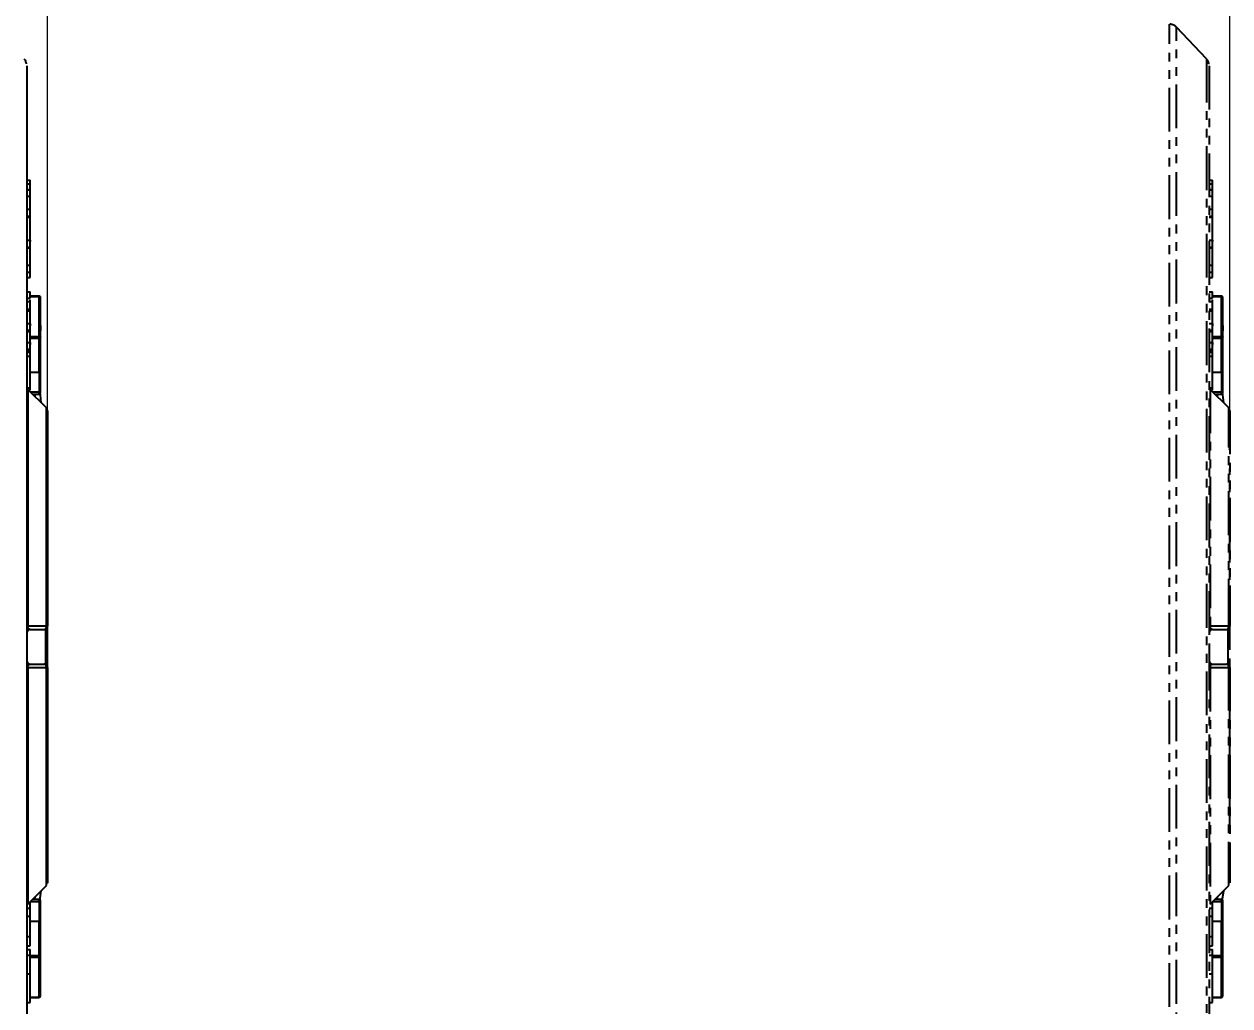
# Model space of a CAD drawing. Header units: millimetres. Extents: x 5659 to 7608, y 3628 to 5007.
# Drawn here: x 6825.5 to 7000.4, y 3916.9 to 4059.3 of the extents above; entities that cross this region are included whole.
import ezdxf

# ---------------------------------------------------------------- set-up
doc = ezdxf.new("R2010")
doc.units = ezdxf.units.MM
doc.linetypes.add('PHANTOM', pattern=[12.7, 6.35, -1.27, 1.27, -1.27, 1.27, -1.27])
doc.layers.add('AM_5', color=3, linetype='Continuous', lineweight=25)
doc.styles.add('SLDTEXTSTYLE1', font='txt.shx', dxfattribs={"width": 0.7, "bigfont": 'gbcbig.shx'})
doc.dimstyles.new('SLDDIMSTYLE12$0', dxfattribs={"dimtxt": 12, "dimasz": 10, "dimexe": 0, "dimexo": 0.0625, "dimgap": 0.875, "dimtad": 1, "dimdec": 1, "dimlfac": 1.8, "dimrnd": 1e-09, "dimzin": 12, "dimdsep": 46, "dimtxsty": 'SLDTEXTSTYLE1', "dimcen": 0.09, "dimdle": 8.16, "dimclrd": 3, "dimclre": 3, "dimadec": 0, "dimazin": 3, "dimtfac": 1, "dimtdec": 1, "dimtofl": 0, "dimtmove": 0, "dimatfit": 3, "dimfxl": 0, "dimfrac": 2, "dimtolj": 1, "dimlwd": 5, "dimlwe": 5, "dimarcsym": 0})

# ---------------------------------------------------------------- blocks, each defined once
blk = doc.blocks.new('*D60')
at = {"layer": 'AM_5', "color": 3, "lineweight": 5, "transparency": 16777216}
blk.add_line((6656.85, 4080.46), (6656.85, 4154.72), dxfattribs=at)
at = {"layer": 'AM_5', "color": 3, "linetype": 'Continuous', "lineweight": 5, "transparency": 16777216}
for p, q in [((6666.85, 4154.72), (6818.85, 4154.72)), ((6828.85, 4003.3), (6828.85, 4154.72))]:
    blk.add_line(p, q, dxfattribs=at)
at = {"layer": 'AM_5', "color": 3, "transparency": 16777216}
for points in [[(6666.85, 4156.39), (6666.85, 4153.06), (6656.85, 4154.72)], [(6818.85, 4156.39), (6818.85, 4153.06), (6828.85, 4154.72)]]:
    blk.add_solid(points, dxfattribs=at)
at = {"layer": 'Defpoints', "color": 0, "transparency": 16777216}
for p in [(6828.85, 4154.72), (6656.85, 4080.39), (6828.85, 4003.24)]:
    blk.add_point(p, dxfattribs=at)
at = {"layer": 'AM_5', "color": 0, "transparency": 16777216, "insert": (6742.85, 4161.6), "char_height": 12, "attachment_point": 5, "style": 'SLDTEXTSTYLE1'}
blk.add_mtext('\\A1;175', dxfattribs=at)
blk = doc.blocks.new('*D61')
at = {"layer": 'AM_5', "color": 3, "lineweight": 5, "transparency": 16777216}
blk.add_line((6828.4, 4080.46), (6828.4, 4155.38), dxfattribs=at)
at = {"layer": 'AM_5', "color": 3, "linetype": 'Continuous', "lineweight": 5, "transparency": 16777216}
for p, q in [((6838.4, 4155.38), (6990.4, 4155.38)), ((7000.4, 4003.3), (7000.4, 4155.38))]:
    blk.add_line(p, q, dxfattribs=at)
at = {"layer": 'AM_5', "color": 3, "transparency": 16777216}
for points in [[(6838.4, 4157.05), (6838.4, 4153.72), (6828.4, 4155.38)], [(6990.4, 4157.05), (6990.4, 4153.72), (7000.4, 4155.38)]]:
    blk.add_solid(points, dxfattribs=at)
at = {"layer": 'Defpoints', "color": 0, "transparency": 16777216}
for p in [(7000.4, 4155.38), (6828.4, 4080.39), (7000.4, 4003.24)]:
    blk.add_point(p, dxfattribs=at)
at = {"layer": 'AM_5', "color": 0, "transparency": 16777216, "insert": (6914.4, 4162.26), "char_height": 12, "attachment_point": 5, "style": 'SLDTEXTSTYLE1'}
blk.add_mtext('\\A1;195', dxfattribs=at)

msp = doc.modelspace()

# ---------------------------------------------------------------- linework, layer by layer
at = {"color": 7, "linetype": 'PHANTOM', "lineweight": 25}
for p, q in [((6996.988, 4054.268), (6992.664, 4058.824)), ((6997.4, 4036.639), (6997.9, 4036.639)), ((6997.4, 4036.129), (6997.9, 4036.129)), ((6997.9, 4036.129), (6997.9, 4036.639)), ((6997.9, 4035.299), (6997.9, 4036.129)), ((6997.4, 4035.299), (6997.9, 4035.299)), ((6997.4, 4035.235), (6997.9, 4035.235)), ((6997.4, 4034.341), (6997.9, 4034.341)), ((6997.9, 4034.341), (6997.9, 4035.235)), ((6997.4, 4032.427), (6997.9, 4032.427)), ((6997.9, 4031.406), (6997.9, 4032.427)), ((6997.4, 4031.406), (6997.9, 4031.406)), ((6997.4, 4031.278), (6997.9, 4031.278)), ((6997.9, 4031.533), (6997.9, 4031.529)), ((6997.9, 4031.278), (6997.9, 4031.406)), ((6997.9, 4027.959), (6997.9, 4031.278)), ((6997.4, 4027.959), (6997.9, 4027.959)), ((6997.9, 4026.938), (6997.9, 4027.959)), ((6997.4, 4026.938), (6997.9, 4026.938)), ((6997.4, 4026.81), (6997.9, 4026.81)), ((6997.9, 4026.81), (6997.9, 4026.938)), ((6997.9, 4024.321), (6997.9, 4026.81)), ((6997.4, 4024.321), (6997.9, 4024.321)), ((6997.9, 4023.3), (6997.9, 4024.321)), ((6997.4, 4023.3), (6997.9, 4023.3)), ((6997.4, 4022.534), (6997.9, 4022.534)), ((6997.9, 4022.534), (6997.9, 4023.3)), ((6997.4, 4020.428), (6997.9, 4020.428)), ((6997.9, 4019.534), (6997.9, 4020.428)), ((6997.4, 4019.534), (6997.9, 4019.534)), ((6997.4, 4019.023), (6997.9, 4019.023)), ((6999.2, 4019.799), (6997.9, 4019.799)), ((6997.9, 4019.764), (6999.2, 4019.764)), ((6997.9, 4017.938), (6997.9, 4019.023)), ((6997.4, 4017.938), (6997.9, 4017.938)), ((6997.4, 4017.747), (6997.9, 4017.747)), ((6997.4, 4017.683), (6997.9, 4017.683)), ((6997.9, 4017.747), (6997.9, 4017.938)), ((6997.9, 4015.832), (6997.9, 4017.683)), ((6997.4, 4015.832), (6997.9, 4015.832)), ((6997.4, 4014.875), (6997.9, 4014.875)), ((6997.9, 4014.875), (6997.9, 4015.832)), ((6997.9, 4014.683), (6997.9, 4014.875)), ((6999.4, 4015.574), (6999.4, 4014.809)), ((6997.4, 4014.683), (6997.9, 4014.683)), ((6997.4, 4013.088), (6997.9, 4013.088)), ((6997.9, 4013.088), (6997.9, 4014.683)), ((6997.9, 4013.983), (6999.2, 4013.983)), ((6997.9, 4013.73), (6999.2, 4013.73)), ((6997.9, 4012.13), (6997.9, 4013.088)), ((6999.2, 4008.797), (6999.2, 4013.73)), ((6999.4, 4008.939), (6999.4, 4013.871)), ((6997.4, 4012.13), (6997.9, 4012.13)), ((6997.9, 4011.939), (6997.4, 4011.939)), ((6997.4, 4011.811), (6997.9, 4011.811)), ((6997.4, 4011.684), (6997.9, 4011.684)), ((6997.9, 4011.939), (6997.9, 4012.13)), ((6997.9, 4011.811), (6997.9, 4011.939)), ((6997.9, 4011.747), (6997.9, 4011.811)), ((6997.9, 4011.684), (6997.9, 4011.747)), ((6997.9, 4011.109), (6997.9, 4011.684)), ((6997.4, 4011.109), (6997.9, 4011.109)), ((6997.9, 4008.797), (6999.2, 4008.797)), ((6997.4, 4006.514), (6997.9, 4006.514)), ((7000.254, 4003.595), (6997.546, 4006.302)), ((6997.654, 4006.195), (6997.9, 4006.195)), ((6997.9, 4006.195), (6997.9, 4006.514)), ((6999.2, 4005.873), (6997.976, 4005.873)), ((6998.23, 4005.619), (6999.2, 4005.619)), ((6998.233, 4005.616), (6999.2, 4005.616)), ((6998.596, 4005.252), (6998.596, 4005.616)), ((6998.6, 4005.249), (6998.6, 4005.616)), ((6999.2, 4005.616), (6999.2, 4005.619)), ((7000.361, 3997.581), (7000.336, 3997.508)), ((7000.355, 3997.549), (7000.373, 3997.612)), ((7000.376, 3997.624), (7000.383, 3997.648)), ((6997.547, 3971.977), (7000.254, 3971.98)), ((6997.9, 3971.449), (6999.9, 3971.449)), ((7000.254, 3971.98), (7000.254, 3972.463)), ((7000.254, 3965.918), (6997.547, 3965.92)), ((6997.779, 3966.419), (6997.9, 3966.449)), ((6997.9, 3966.449), (6999.9, 3966.449)), ((7000.254, 3964.987), (7000.254, 3965.918)), ((7000.383, 3943.1), (7000.393, 3943.103)), ((7000.336, 3940.389), (7000.361, 3940.317)), ((7000.373, 3940.286), (7000.355, 3940.349)), ((7000.4, 3940.104), (7000.376, 3940.279)), ((7000.383, 3940.25), (7000.376, 3940.274)), ((6997.546, 3931.595), (7000.254, 3934.302)), ((6998.596, 3932.281), (6998.596, 3932.645)), ((6998.6, 3932.281), (6998.6, 3932.648)), ((6999.284, 3932.141), (6999.503, 3933.551)), ((6997.4, 3931.024), (6997.9, 3931.024)), ((6997.9, 3931.024), (6997.9, 3931.949)), ((6997.9, 3929.879), (6997.9, 3931.024)), ((6997.975, 3932.024), (6999.2, 3932.024)), ((6999.2, 3932.278), (6998.229, 3932.278)), ((6999.2, 3932.281), (6998.232, 3932.281)), ((6999.2, 3932.278), (6999.2, 3932.281)), ((6997.4, 3929.879), (6997.9, 3929.879)), ((6997.9, 3926.861), (6997.9, 3929.879)), ((6999.2, 3929.1), (6997.9, 3929.1)), ((6999.2, 3924.167), (6999.2, 3929.1)), ((6999.4, 3924.026), (6999.4, 3928.958)), ((6997.9, 3926.861), (6997.4, 3926.861)), ((6997.4, 3925.573), (6997.9, 3925.573)), ((6997.4, 3925.047), (6997.9, 3925.047)), ((6997.4, 3924.201), (6997.9, 3924.201)), ((6997.9, 3924.201), (6997.9, 3925.047)), ((6997.9, 3921.525), (6997.9, 3924.201)), ((6997.9, 3924.167), (6999.2, 3924.167)), ((6997.9, 3923.914), (6999.2, 3923.914)), ((6999.4, 3920.887), (6999.4, 3924.026)), ((6997.4, 3921.525), (6997.9, 3921.525)), ((6999.4, 3918.298), (6999.4, 3920.887)), ((6997.4, 3917.341), (6997.9, 3917.341)), ((6997.9, 3918.132), (6999.2, 3918.132)), ((6997.9, 3918.098), (6999.2, 3918.098))]:
    msp.add_line(p, q, dxfattribs=at)
at = {"color": 7, "linetype": 'Continuous', "lineweight": 25}
for p, q in [((6825.851, 4036.639), (6826.351, 4036.639)), ((6825.851, 4036.129), (6826.351, 4036.129)), ((6826.351, 4036.129), (6826.351, 4036.639)), ((6826.351, 4035.299), (6826.351, 4036.129)), ((6825.851, 4035.299), (6826.351, 4035.299)), ((6825.852, 4035.235), (6826.351, 4035.235)), ((6825.852, 4034.341), (6826.351, 4034.341)), ((6826.351, 4034.341), (6826.351, 4035.235)), ((6825.852, 4032.427), (6826.351, 4032.427)), ((6826.351, 4031.406), (6826.351, 4032.427)), ((6825.852, 4031.406), (6826.351, 4031.406)), ((6825.852, 4031.278), (6826.351, 4031.278)), ((6826.351, 4031.533), (6826.351, 4031.529)), ((6826.351, 4031.278), (6826.351, 4031.406)), ((6826.351, 4027.959), (6826.351, 4031.278)), ((6825.852, 4027.959), (6826.351, 4027.959)), ((6826.351, 4026.938), (6826.351, 4027.959)), ((6825.852, 4026.938), (6826.351, 4026.938)), ((6825.852, 4026.81), (6826.351, 4026.81)), ((6826.351, 4026.81), (6826.351, 4026.938)), ((6826.351, 4024.321), (6826.351, 4026.81)), ((6825.852, 4024.321), (6826.351, 4024.321)), ((6826.351, 4023.3), (6826.351, 4024.321)), ((6825.851, 4023.3), (6826.351, 4023.3)), ((6825.851, 4022.534), (6826.351, 4022.534)), ((6826.351, 4022.534), (6826.351, 4023.3)), ((6825.851, 4020.428), (6826.351, 4020.428)), ((6826.351, 4019.534), (6826.351, 4020.428)), ((6825.851, 4019.534), (6826.351, 4019.534)), ((6825.852, 4019.023), (6826.351, 4019.023)), ((6827.651, 4019.799), (6826.351, 4019.799)), ((6826.351, 4019.764), (6827.651, 4019.764)), ((6826.351, 4017.938), (6826.351, 4019.023)), ((6825.852, 4017.938), (6826.351, 4017.938)), ((6825.852, 4017.747), (6826.351, 4017.747)), ((6825.851, 4017.683), (6826.351, 4017.683)), ((6826.351, 4017.747), (6826.351, 4017.938)), ((6826.351, 4015.832), (6826.351, 4017.683)), ((6825.852, 4015.832), (6826.351, 4015.832)), ((6825.852, 4014.875), (6826.351, 4014.875)), ((6826.351, 4014.875), (6826.351, 4015.832)), ((6826.351, 4014.683), (6826.351, 4014.875)), ((6827.851, 4015.574), (6827.851, 4014.809)), ((6825.852, 4014.683), (6826.351, 4014.683)), ((6825.852, 4013.088), (6826.351, 4013.088)), ((6826.351, 4013.088), (6826.351, 4014.683)), ((6826.351, 4013.983), (6827.651, 4013.983)), ((6826.351, 4013.73), (6827.651, 4013.73)), ((6826.351, 4012.13), (6826.351, 4013.088)), ((6827.651, 4008.797), (6827.651, 4013.73)), ((6827.851, 4008.939), (6827.851, 4013.871)), ((6825.851, 4011.811), (6826.351, 4011.811)), ((6825.852, 4012.13), (6826.351, 4012.13)), ((6826.351, 4011.939), (6825.852, 4011.939)), ((6825.852, 4011.684), (6826.351, 4011.684)), ((6826.351, 4011.811), (6826.351, 4011.939)), ((6826.351, 4011.747), (6826.351, 4011.811)), ((6826.351, 4011.684), (6826.351, 4011.747)), ((6826.351, 4011.939), (6826.351, 4012.13)), ((6826.351, 4011.109), (6826.351, 4011.684)), ((6825.852, 4011.109), (6826.351, 4011.109)), ((6826.351, 4008.797), (6827.651, 4008.797)), ((6825.852, 4006.514), (6826.351, 4006.514)), ((6828.705, 4003.595), (6825.998, 4006.302)), ((6826.106, 4006.195), (6826.351, 4006.195)), ((6826.351, 4006.195), (6826.351, 4006.514)), ((6827.651, 4005.873), (6826.428, 4005.873)), ((6826.681, 4005.619), (6827.651, 4005.619)), ((6826.685, 4005.616), (6827.651, 4005.616)), ((6827.048, 4005.252), (6827.048, 4005.616)), ((6827.051, 4005.249), (6827.051, 4005.616)), ((6827.651, 4005.616), (6827.651, 4005.619)), ((6828.812, 3997.581), (6828.788, 3997.508)), ((6828.806, 3997.549), (6828.824, 3997.612)), ((6828.828, 3997.624), (6828.835, 3997.648)), ((6825.998, 3971.977), (6828.705, 3971.98)), ((6826.352, 3971.449), (6828.352, 3971.449)), ((6828.705, 3971.98), (6828.705, 3972.463)), ((6828.705, 3965.918), (6825.998, 3965.92)), ((6826.23, 3966.419), (6826.352, 3966.449)), ((6826.352, 3966.449), (6828.352, 3966.449)), ((6828.705, 3964.987), (6828.705, 3965.918)), ((6828.835, 3943.1), (6828.845, 3943.103)), ((6828.788, 3940.389), (6828.812, 3940.317)), ((6828.824, 3940.286), (6828.806, 3940.349)), ((6828.852, 3940.104), (6828.827, 3940.279)), ((6828.835, 3940.25), (6828.828, 3940.274)), ((6825.998, 3931.595), (6828.705, 3934.302)), ((6827.048, 3932.281), (6827.048, 3932.645)), ((6827.051, 3932.281), (6827.051, 3932.648)), ((6827.736, 3932.141), (6827.954, 3933.551)), ((6825.852, 3931.024), (6826.351, 3931.024)), ((6826.351, 3931.024), (6826.351, 3931.949)), ((6826.351, 3929.879), (6826.351, 3931.024)), ((6826.427, 3932.024), (6827.651, 3932.024)), ((6827.651, 3932.278), (6826.68, 3932.278)), ((6827.651, 3932.281), (6826.684, 3932.281)), ((6827.651, 3932.278), (6827.651, 3932.281)), ((6825.852, 3929.879), (6826.351, 3929.879)), ((6826.351, 3926.861), (6826.351, 3929.879)), ((6827.651, 3929.1), (6826.351, 3929.1)), ((6827.651, 3924.167), (6827.651, 3929.1)), ((6827.851, 3924.026), (6827.851, 3928.958)), ((6826.351, 3926.861), (6825.851, 3926.861)), ((6825.851, 3925.573), (6826.351, 3925.573)), ((6825.851, 3925.047), (6826.351, 3925.047)), ((6825.852, 3924.201), (6826.351, 3924.201)), ((6826.351, 3924.201), (6826.351, 3925.047)), ((6826.351, 3924.167), (6827.651, 3924.167)), ((6826.351, 3923.914), (6827.651, 3923.914)), ((6826.351, 3921.525), (6826.351, 3924.201)), ((6827.851, 3920.887), (6827.851, 3924.026)), ((6825.852, 3921.525), (6826.351, 3921.525)), ((6827.851, 3918.298), (6827.851, 3920.887)), ((6825.851, 3917.341), (6826.351, 3917.341)), ((6826.351, 3918.132), (6827.651, 3918.132)), ((6826.351, 3918.098), (6827.651, 3918.098))]:
    msp.add_line(p, q, dxfattribs=at)
at = {"color": 7, "linetype": 'PHANTOM', "lineweight": 25, "flags": 128}
for points in [[(6991.654, 3878.608), (6991.654, 3878.616), (6991.655, 3878.869), (6991.655, 3879.47), (6991.655, 3880.419), (6991.655, 3881.711), (6991.655, 3883.341), (6991.655, 3885.303), (6991.655, 3887.59), (6991.655, 3890.192), (6991.655, 3893.1), (6991.655, 3896.301), (6991.655, 3899.784), (6991.655, 3903.536), (6991.655, 3907.541), (6991.655, 3911.785), (6991.655, 3916.25), (6991.655, 3920.919), (6991.655, 3925.775), (6991.655, 3930.798), (6991.655, 3935.969), (6991.655, 3941.268), (6991.655, 3946.674), (6991.655, 3952.167), (6991.655, 3957.724), (6991.655, 3963.326), (6991.655, 3968.949), (6991.655, 3974.572), (6991.655, 3980.173), (6991.655, 3985.731), (6991.655, 3991.224), (6991.655, 3996.63), (6991.655, 4001.929), (6991.655, 4007.1), (6991.655, 4012.123), (6991.655, 4016.979), (6991.655, 4021.648), (6991.655, 4026.113), (6991.655, 4030.356), (6991.655, 4034.362), (6991.655, 4038.113), (6991.655, 4041.596), (6991.655, 4044.798), (6991.655, 4047.706), (6991.655, 4050.308), (6991.655, 4052.594), (6991.655, 4054.556), (6991.655, 4056.187), (6991.655, 4057.479), (6991.655, 4058.427), (6991.655, 4059.029), (6991.654, 4059.281), (6991.654, 4059.29)], [(6992.664, 3879.073), (6992.664, 3879.085), (6992.664, 3879.357), (6992.664, 3879.991), (6992.664, 3880.982), (6992.664, 3882.327), (6992.664, 3884.021), (6992.664, 3886.057), (6992.664, 3888.427), (6992.664, 3891.121), (6992.664, 3894.128), (6992.664, 3897.436), (6992.664, 3901.032), (6992.664, 3904.902), (6992.664, 3909.029), (6992.664, 3913.398), (6992.664, 3917.99), (6992.664, 3922.787), (6992.664, 3927.77), (6992.664, 3932.919), (6992.664, 3938.213), (6992.664, 3943.631), (6992.664, 3949.151), (6992.664, 3954.75), (6992.664, 3960.407), (6992.664, 3966.098), (6992.664, 3971.8), (6992.664, 3977.491), (6992.664, 3983.147), (6992.664, 3988.747), (6992.664, 3994.266), (6992.664, 3999.684), (6992.664, 4004.978), (6992.664, 4010.127), (6992.664, 4015.11), (6992.664, 4019.908), (6992.664, 4024.5), (6992.664, 4028.869), (6992.664, 4032.996), (6992.664, 4036.866), (6992.664, 4040.462), (6992.664, 4043.77), (6992.664, 4046.777), (6992.664, 4049.471), (6992.664, 4051.84), (6992.664, 4053.876), (6992.664, 4055.57), (6992.664, 4056.916), (6992.664, 4057.907), (6992.664, 4058.54), (6992.664, 4058.813), (6992.664, 4058.824)], [(6996.988, 4054.268), (6996.988, 4054.26), (6996.988, 4054.007), (6996.988, 4053.395), (6996.988, 4052.428), (6996.988, 4051.109), (6996.988, 4049.445), (6996.988, 4047.442), (6996.988, 4045.108), (6996.988, 4042.454), (6996.988, 4039.49), (6996.988, 4036.23), (6996.988, 4032.686), (6996.988, 4028.874), (6996.988, 4024.809), (6996.988, 4020.51), (6996.988, 4015.993), (6996.988, 4011.279), (6996.988, 4006.386), (6996.988, 4001.335), (6996.988, 3996.149), (6996.988, 3990.847), (6996.988, 3985.454), (6996.988, 3979.991), (6996.988, 3974.482), (6996.988, 3968.949), (6996.988, 3963.416), (6996.988, 3957.907), (6996.988, 3952.444), (6996.988, 3947.05), (6996.988, 3941.749), (6996.988, 3936.562), (6996.988, 3931.512), (6996.988, 3926.619), (6996.988, 3921.904), (6996.988, 3917.388), (6996.988, 3913.088), (6996.988, 3909.024), (6996.988, 3905.212), (6996.988, 3901.668), (6996.988, 3898.407), (6996.988, 3895.444), (6996.988, 3892.789), (6996.988, 3890.456), (6996.988, 3888.453), (6996.988, 3886.788), (6996.988, 3885.47), (6996.988, 3884.503), (6996.988, 3883.891), (6996.988, 3883.637), (6996.988, 3883.63)], [(6999.2, 4019.764), (6999.2, 4019.781), (6999.2, 4019.793), (6999.2, 4019.798), (6999.2, 4019.799)], [(6999.2, 4013.983), (6999.2, 4014.821), (6999.2, 4015.63), (6999.2, 4016.407), (6999.2, 4017.151), (6999.2, 4017.861), (6999.2, 4018.534), (6999.2, 4019.169), (6999.2, 4019.764)], [(6999.2, 4013.983), (6999.239, 4013.981), (6999.276, 4013.975), (6999.311, 4013.964), (6999.341, 4013.95), (6999.366, 4013.933), (6999.384, 4013.914), (6999.396, 4013.893), (6999.4, 4013.871)], [(6999.2, 4013.73), (6999.2, 4013.756), (6999.2, 4013.786), (6999.2, 4013.818), (6999.2, 4013.852), (6999.2, 4013.887), (6999.2, 4013.921), (6999.2, 4013.953), (6999.2, 4013.983)], [(6999.2, 4008.797), (6999.2, 4008.499), (6999.2, 4008.17), (6999.2, 4007.814), (6999.2, 4007.439), (6999.2, 4007.05), (6999.2, 4006.655), (6999.2, 4006.26), (6999.2, 4005.873)], [(6997.546, 4006.302), (6997.546, 4006.221), (6997.546, 4005.778), (6997.546, 4004.955), (6997.547, 4003.76), (6997.547, 4002.205), (6997.547, 4000.307), (6997.547, 3998.085), (6997.547, 3995.561), (6997.547, 3992.763), (6997.547, 3989.719), (6997.547, 3986.46), (6997.547, 3983.02), (6997.547, 3979.435), (6997.547, 3975.741), (6997.547, 3971.977)], [(6999.2, 4005.678), (6999.2, 4005.697), (6999.2, 4005.719), (6999.2, 4005.743), (6999.2, 4005.768), (6999.2, 4005.794), (6999.2, 4005.82), (6999.2, 4005.847), (6999.2, 4005.873)], [(6999.2, 4005.619), (6999.2, 4005.621), (6999.2, 4005.624), (6999.2, 4005.629), (6999.2, 4005.635), (6999.2, 4005.644), (6999.2, 4005.654), (6999.2, 4005.665), (6999.2, 4005.678)], [(6999.503, 4004.345), (6999.364, 4005.485), (6999.337, 4005.67)], [(7000.254, 3972.463), (7000.254, 3975.445), (7000.254, 3978.843), (7000.254, 3982.141), (7000.254, 3985.304), (7000.254, 3988.301), (7000.254, 3991.1), (7000.254, 3993.674), (7000.254, 3995.995), (7000.254, 3998.041), (7000.254, 3999.79), (7000.254, 4001.224), (7000.254, 4002.33), (7000.254, 4003.095), (7000.254, 4003.513), (7000.254, 4003.595)], [(7000.111, 3971.495), (7000.111, 3968.949), (7000.111, 3966.401)], [(6997.547, 3965.92), (6997.547, 3962.156), (6997.547, 3958.463), (6997.547, 3954.878), (6997.547, 3951.438), (6997.547, 3948.179), (6997.547, 3945.135), (6997.547, 3942.336), (6997.547, 3939.813), (6997.547, 3937.591), (6997.547, 3935.692), (6997.547, 3934.138), (6997.546, 3932.942), (6997.546, 3932.119), (6997.546, 3931.677), (6997.546, 3931.595)], [(7000.254, 3934.302), (7000.254, 3934.385), (7000.254, 3934.802), (7000.254, 3935.567), (7000.254, 3936.673), (7000.254, 3938.108), (7000.254, 3939.857), (7000.254, 3941.903), (7000.254, 3944.224), (7000.254, 3946.797), (7000.254, 3949.597), (7000.254, 3952.593), (7000.254, 3955.757), (7000.254, 3959.054), (7000.254, 3962.453), (7000.254, 3964.987)], [(6999.2, 3932.219), (6999.2, 3932.232), (6999.2, 3932.243), (6999.2, 3932.253), (6999.2, 3932.261), (6999.2, 3932.268), (6999.2, 3932.273), (6999.2, 3932.276), (6999.2, 3932.278)], [(6999.2, 3932.024), (6999.2, 3932.05), (6999.2, 3932.076), (6999.2, 3932.103), (6999.2, 3932.129), (6999.2, 3932.154), (6999.2, 3932.177), (6999.2, 3932.199), (6999.2, 3932.219)], [(6999.2, 3932.024), (6999.2, 3931.637), (6999.2, 3931.242), (6999.2, 3930.847), (6999.2, 3930.458), (6999.2, 3930.082), (6999.2, 3929.727), (6999.2, 3929.397), (6999.2, 3929.1)], [(6999.2, 3923.914), (6999.2, 3923.944), (6999.2, 3923.976), (6999.2, 3924.01), (6999.2, 3924.045), (6999.2, 3924.079), (6999.2, 3924.111), (6999.2, 3924.141), (6999.2, 3924.167)], [(6999.2, 3923.914), (6999.239, 3923.916), (6999.276, 3923.922), (6999.311, 3923.932), (6999.341, 3923.946), (6999.366, 3923.963), (6999.384, 3923.983), (6999.396, 3924.004), (6999.4, 3924.026)], [(6999.2, 3918.132), (6999.2, 3918.728), (6999.2, 3919.363), (6999.2, 3920.036), (6999.2, 3920.746), (6999.2, 3921.49), (6999.2, 3922.267), (6999.2, 3923.076), (6999.2, 3923.914)], [(6999.2, 3918.157), (6999.2, 3918.134), (6999.2, 3918.117), (6999.2, 3918.105), (6999.2, 3918.099), (6999.2, 3918.098)], [(6999.2, 3918.098), (6999.2, 3918.099), (6999.2, 3918.104), (6999.2, 3918.116), (6999.2, 3918.132)]]:
    msp.add_lwpolyline(points, dxfattribs=at)
at = {"color": 7, "linetype": 'Continuous', "lineweight": 25, "flags": 128}
for points in [[(6827.651, 4019.764), (6827.651, 4019.781), (6827.651, 4019.793), (6827.651, 4019.798), (6827.651, 4019.799)], [(6827.651, 4013.983), (6827.651, 4014.821), (6827.651, 4015.63), (6827.651, 4016.407), (6827.651, 4017.151), (6827.651, 4017.861), (6827.651, 4018.534), (6827.651, 4019.169), (6827.651, 4019.764)], [(6827.651, 4013.983), (6827.69, 4013.981), (6827.728, 4013.975), (6827.762, 4013.964), (6827.793, 4013.95), (6827.818, 4013.933), (6827.836, 4013.914), (6827.847, 4013.893), (6827.851, 4013.871)], [(6827.651, 4013.73), (6827.651, 4013.756), (6827.651, 4013.786), (6827.651, 4013.818), (6827.651, 4013.852), (6827.651, 4013.887), (6827.651, 4013.921), (6827.651, 4013.953), (6827.651, 4013.983)], [(6827.651, 4008.797), (6827.651, 4008.499), (6827.651, 4008.17), (6827.651, 4007.814), (6827.651, 4007.439), (6827.651, 4007.05), (6827.651, 4006.655), (6827.651, 4006.26), (6827.651, 4005.873)], [(6825.998, 4006.302), (6825.998, 4006.221), (6825.998, 4005.778), (6825.998, 4004.955), (6825.998, 4003.76), (6825.998, 4002.205), (6825.998, 4000.307), (6825.998, 3998.085), (6825.998, 3995.561), (6825.998, 3992.763), (6825.998, 3989.719), (6825.998, 3986.46), (6825.998, 3983.02), (6825.998, 3979.435), (6825.998, 3975.741), (6825.998, 3971.977)], [(6827.651, 4005.678), (6827.651, 4005.697), (6827.651, 4005.719), (6827.651, 4005.743), (6827.651, 4005.768), (6827.651, 4005.794), (6827.651, 4005.82), (6827.651, 4005.847), (6827.651, 4005.873)], [(6827.651, 4005.619), (6827.651, 4005.621), (6827.651, 4005.624), (6827.651, 4005.629), (6827.651, 4005.635), (6827.651, 4005.644), (6827.651, 4005.654), (6827.651, 4005.665), (6827.651, 4005.678)], [(6827.955, 4004.345), (6827.816, 4005.485), (6827.788, 4005.67)], [(6828.705, 3972.463), (6828.705, 3975.445), (6828.705, 3978.843), (6828.705, 3982.141), (6828.705, 3985.304), (6828.705, 3988.301), (6828.705, 3991.1), (6828.705, 3993.674), (6828.705, 3995.995), (6828.705, 3998.041), (6828.705, 3999.79), (6828.705, 4001.224), (6828.705, 4002.33), (6828.705, 4003.095), (6828.705, 4003.513), (6828.705, 4003.595)], [(6828.563, 3971.495), (6828.563, 3968.949), (6828.563, 3966.401)], [(6825.998, 3965.92), (6825.998, 3962.156), (6825.998, 3958.463), (6825.998, 3954.878), (6825.998, 3951.438), (6825.998, 3948.179), (6825.998, 3945.135), (6825.998, 3942.336), (6825.998, 3939.813), (6825.998, 3937.591), (6825.998, 3935.692), (6825.998, 3934.138), (6825.998, 3932.942), (6825.998, 3932.119), (6825.998, 3931.677), (6825.998, 3931.595)], [(6828.705, 3934.302), (6828.705, 3934.385), (6828.705, 3934.802), (6828.705, 3935.567), (6828.705, 3936.673), (6828.705, 3938.108), (6828.705, 3939.857), (6828.705, 3941.903), (6828.705, 3944.224), (6828.705, 3946.797), (6828.705, 3949.597), (6828.705, 3952.593), (6828.705, 3955.757), (6828.705, 3959.054), (6828.705, 3962.453), (6828.705, 3964.987)], [(6827.651, 3932.219), (6827.651, 3932.232), (6827.651, 3932.243), (6827.651, 3932.253), (6827.651, 3932.261), (6827.651, 3932.268), (6827.651, 3932.273), (6827.651, 3932.276), (6827.651, 3932.278)], [(6827.651, 3932.024), (6827.651, 3932.05), (6827.651, 3932.076), (6827.651, 3932.103), (6827.651, 3932.129), (6827.651, 3932.154), (6827.651, 3932.177), (6827.651, 3932.199), (6827.651, 3932.219)], [(6827.651, 3932.024), (6827.651, 3931.637), (6827.651, 3931.242), (6827.651, 3930.847), (6827.651, 3930.458), (6827.651, 3930.082), (6827.651, 3929.727), (6827.651, 3929.397), (6827.651, 3929.1)], [(6827.651, 3923.914), (6827.651, 3923.944), (6827.651, 3923.976), (6827.651, 3924.01), (6827.651, 3924.045), (6827.651, 3924.079), (6827.651, 3924.111), (6827.651, 3924.141), (6827.651, 3924.167)], [(6827.651, 3923.914), (6827.69, 3923.916), (6827.728, 3923.922), (6827.762, 3923.932), (6827.793, 3923.946), (6827.818, 3923.963), (6827.836, 3923.983), (6827.847, 3924.004), (6827.851, 3924.026)], [(6827.651, 3918.132), (6827.651, 3918.728), (6827.651, 3919.363), (6827.651, 3920.036), (6827.651, 3920.746), (6827.651, 3921.49), (6827.651, 3922.267), (6827.651, 3923.076), (6827.651, 3923.914)], [(6827.651, 3918.157), (6827.651, 3918.134), (6827.651, 3918.117), (6827.651, 3918.105), (6827.651, 3918.099), (6827.651, 3918.098)], [(6827.651, 3918.098), (6827.651, 3918.099), (6827.651, 3918.104), (6827.651, 3918.116), (6827.651, 3918.132)]]:
    msp.add_lwpolyline(points, dxfattribs=at)
at = {"color": 7, "linetype": 'Continuous', "lineweight": 25}
for centre, radius, start, end in [((6827.667, 4019.58), 0.185, 5.85572, 94.84996), ((6827.676, 4013.907), 0.179, 261.95044, 348.57855), ((6827.676, 4008.974), 0.179, 261.95044, 348.57855), ((6827.698, 4005.646), 0.232, 48.45882, 101.56135), ((6827.651, 4005.819), 0.2, 269.98753, 359.98753), ((6827.651, 4005.816), 0.2, 270, 360), ((6826.352, 3970.949), 0.5, 89.99997, 180), ((6828.352, 3971.949), 0.5, 270, 360), ((6828.724, 3971.704), 0.277, 62.37638, 93.77215), ((6826.352, 3966.949), 0.5, 180, 270.00004), ((6828.352, 3965.949), 0.5, 360, 90), ((6828.724, 3966.194), 0.277, 266.22785, 297.62362), ((6827.651, 3932.081), 0.2, 360, 90), ((6827.651, 3932.078), 0.2, 0.01246, 90.01247), ((6827.698, 3932.251), 0.232, 258.43864, 311.54119), ((6827.676, 3928.923), 0.179, 11.42145, 98.04956), ((6827.676, 3923.99), 0.179, 11.42145, 98.04956), ((6827.667, 3918.317), 0.185, 265.15004, 354.14429)]:
    msp.add_arc(centre, radius, start, end, dxfattribs=at)
at = {"color": 7, "linetype": 'PHANTOM', "lineweight": 25}
for centre, radius, start, end in [((6999.215, 4019.58), 0.185, 5.85572, 94.84996), ((6999.225, 4013.907), 0.179, 261.95044, 348.57855), ((6999.225, 4008.974), 0.179, 261.95044, 348.57855), ((6999.246, 4005.646), 0.232, 48.45882, 101.56135), ((6999.2, 4005.819), 0.2, 269.98753, 359.98753), ((6999.2, 4005.816), 0.2, 270, 360), ((6997.9, 3970.949), 0.5, 89.99997, 180), ((6999.9, 3971.949), 0.5, 270, 360), ((7000.272, 3971.704), 0.277, 62.37638, 93.77215), ((6997.9, 3966.949), 0.5, 180, 270.00004), ((6999.9, 3965.949), 0.5, 360, 90), ((7000.272, 3966.194), 0.277, 266.22785, 297.62362), ((6999.2, 3932.081), 0.2, 360, 90), ((6999.2, 3932.078), 0.2, 0.01246, 90.01247), ((6999.246, 3932.251), 0.232, 258.43864, 311.54119), ((6999.225, 3928.923), 0.179, 11.42145, 98.04956), ((6999.225, 3923.99), 0.179, 11.42145, 98.04956), ((6999.215, 3918.317), 0.185, 265.15004, 354.14429)]:
    msp.add_arc(centre, radius, start, end, dxfattribs=at)
for points, knots in [([(6992.67, 4058.795), (6992.633, 4058.842), (6992.49, 4059.016), (6992.143, 4059.215), (6991.823, 4059.257), (6991.667, 4059.278)], [0, 0, 0, 0, 0.1560443, 0.589322, 1, 1, 1, 1]), ([(6997.371, 4053.513), (6997.337, 4053.653), (6997.275, 4053.906), (6997.108, 4054.105), (6997.033, 4054.193)], [0, 0, 0, 0, 0.5529909, 1, 1, 1, 1]), ([(6997.4, 4053.228), (6997.4, 4053.171), (6997.4, 4053.055), (6997.4, 4051.698), (6997.4, 4049.488), (6997.4, 4046.364), (6997.4, 4042.385), (6997.4, 4037.589), (6997.4, 4032.031), (6997.4, 4025.772), (6997.4, 4018.882), (6997.4, 4011.437), (6997.4, 4003.52), (6997.4, 3995.219), (6997.4, 3986.626), (6997.4, 3977.837), (6997.4, 3971.911), (6997.4, 3968.949)], [0, 0, 0, 0, 0.0663505, 0.1330398, 0.199729, 0.2664183, 0.3331075, 0.3997968, 0.466486, 0.5331753, 0.5998645, 0.6665538, 0.733243, 0.7999323, 0.8666215, 0.9333108, 1, 1, 1, 1]), ([(6997.9, 4032.427), (6997.9, 4032.688), (6997.9, 4033.145), (6997.9, 4033.696), (6997.9, 4034.014), (6997.9, 4034.155), (6997.9, 4034.226), (6997.9, 4034.286), (6997.9, 4034.323), (6997.9, 4034.341)], [0, 0, 0, 0, 0.4018451, 0.700925, 0.8501447, 0.9000038, 0.92545, 0.9625731, 1, 1, 1, 1]), ([(6997.9, 4027.831), (6997.9, 4028.287), (6997.9, 4029.124), (6997.9, 4029.946), (6997.9, 4030.32)], [0, 0, 0, 0, 0.5444227, 1, 1, 1, 1]), ([(6997.9, 4027.959), (6997.9, 4027.941), (6997.9, 4027.905), (6997.9, 4027.847), (6997.9, 4027.789), (6997.9, 4027.761), (6997.9, 4027.763), (6997.9, 4027.763)], [0, 0, 0, 0, 0.1133857, 0.2261004, 0.4521085, 0.9035522, 1, 1, 1, 1]), ([(6997.9, 4019.023), (6997.9, 4019.039), (6997.9, 4019.127), (6997.9, 4019.213), (6997.9, 4019.285)], [0, 0, 0, 0, 0.1741084, 1, 1, 1, 1]), ([(6999.385, 4019.652), (6999.383, 4019.663), (6999.379, 4019.684), (6999.364, 4019.713), (6999.344, 4019.739), (6999.318, 4019.761), (6999.29, 4019.778), (6999.26, 4019.79), (6999.229, 4019.797), (6999.209, 4019.798), (6999.2, 4019.799)], [0, 0, 0, 0, 0.1371732, 0.2714331, 0.4024836, 0.5300389, 0.6538238, 0.7735757, 0.8890458, 1, 1, 1, 1]), ([(6997.9, 4015.832), (6997.9, 4015.807), (6997.9, 4015.77), (6997.9, 4015.719), (6997.9, 4015.674), (6997.9, 4015.624), (6997.9, 4015.547), (6997.9, 4015.494), (6997.9, 4015.506), (6997.9, 4015.513)], [0, 0, 0, 0, 0.0628935, 0.0931861, 0.1255191, 0.1834586, 0.2508615, 0.5002621, 1, 1, 1, 1]), ([(6997.9, 4013.088), (6997.9, 4013.072), (6997.9, 4013.046), (6997.9, 4013.007), (6997.9, 4012.974), (6997.9, 4012.918), (6997.9, 4012.858), (6997.9, 4012.824), (6997.9, 4012.829), (6997.9, 4012.832)], [0, 0, 0, 0, 0.0518131, 0.0882956, 0.1299462, 0.1775457, 0.3534829, 0.7059159, 1, 1, 1, 1]), ([(6997.9, 4006.514), (6997.9, 4007.033), (6997.9, 4008.061), (6997.9, 4009.606), (6997.9, 4010.604), (6997.9, 4011.109)], [0, 0, 0, 0, 0.3347977, 0.6633059, 1, 1, 1, 1]), ([(6999.4, 4005.819), (6999.4, 4006.091), (6999.4, 4006.646), (6999.4, 4007.498), (6999.4, 4008.3), (6999.4, 4008.728), (6999.4, 4008.939)], [0, 0, 0, 0, 0.245589, 0.5, 0.754411, 1, 1, 1, 1]), ([(7000.4, 4003.242), (7000.4, 4003.197), (7000.4, 4003.107), (7000.4, 4002.364), (7000.4, 4000.929), (7000.4, 3998.382), (7000.4, 3994.839), (7000.4, 3991.113), (7000.4, 3987.574), (7000.4, 3983.802), (7000.4, 3979.89), (7000.4, 3975.939), (7000.4, 3973.267), (7000.4, 3971.949)], [0, 0, 0, 0, 0.0782769, 0.15871, 0.2411685, 0.3693291, 0.4998887, 0.586965, 0.6733385, 0.7588314, 0.8412717, 0.9217141, 1, 1, 1, 1]), ([(7000.4, 3997.794), (7000.4, 3997.926), (7000.4, 3998.19), (7000.4, 3998.552), (7000.4, 3998.888), (7000.4, 3999.195), (7000.4, 3999.474), (7000.4, 3999.724), (7000.4, 3999.875), (7000.4, 3999.978), (7000.4, 4000.094), (7000.4, 4000.248), (7000.4, 4000.389), (7000.4, 4000.595), (7000.4, 4000.634), (7000.4, 4000.666)], [0, 0, 0, 0, 0.0714438, 0.1428837, 0.2143199, 0.285763, 0.3572067, 0.4286378, 0.5000556, 0.5040645, 0.5360484, 0.6252562, 0.6932376, 0.7500931, 1, 1, 1, 1]), ([(7000.33, 3997.505), (7000.347, 3997.542), (7000.389, 3997.634), (7000.396, 3997.734), (7000.4, 3997.794)], [0, 0, 0, 0, 0.4097539, 1, 1, 1, 1]), ([(7000.4, 3997.794), (7000.4, 3997.746), (7000.4, 3997.695), (7000.383, 3997.648), (7000.382, 3997.645)], [0, 0, 0, 0, 0.946273, 1, 1, 1, 1]), ([(6997.529, 3971.536), (6997.552, 3971.521), (6997.61, 3971.481), (6997.714, 3971.48), (6997.779, 3971.479)], [0, 0, 0, 0, 0.3808157, 1, 1, 1, 1]), ([(6997.9, 3971.449), (6997.86, 3971.454), (6997.78, 3971.465), (6997.684, 3971.542), (6997.618, 3971.642), (6997.578, 3971.734), (6997.554, 3971.83), (6997.546, 3971.914), (6997.546, 3971.956), (6997.547, 3971.977)], [0, 0, 0, 0, 0.2865456, 0.5610687, 0.6891901, 0.8054766, 0.906505, 0.9531764, 1, 1, 1, 1]), ([(6999.9, 3971.449), (6999.946, 3971.456), (7000.02, 3971.467), (7000.104, 3971.536), (7000.162, 3971.607), (7000.206, 3971.691), (7000.248, 3971.814), (7000.252, 3971.914), (7000.254, 3971.98)], [0, 0, 0, 0, 0.238585, 0.3787456, 0.4999975, 0.6362115, 0.761415, 1, 1, 1, 1]), ([(6997.4, 3968.949), (6997.4, 3965.986), (6997.4, 3960.061), (6997.4, 3951.271), (6997.4, 3942.679), (6997.4, 3934.377), (6997.4, 3926.46), (6997.4, 3919.016), (6997.4, 3912.125), (6997.4, 3905.866), (6997.4, 3900.308), (6997.4, 3895.512), (6997.4, 3891.534), (6997.4, 3888.41), (6997.4, 3886.2), (6997.4, 3884.842), (6997.4, 3884.726), (6997.4, 3884.669)], [0, 0, 0, 0, 0.066684, 0.133368, 0.200052, 0.266736, 0.33342, 0.400104, 0.466788, 0.533472, 0.600156, 0.66684, 0.7335241, 0.8002081, 0.8668921, 0.9335761, 1, 1, 1, 1]), ([(6997.779, 3966.419), (6997.714, 3966.418), (6997.61, 3966.416), (6997.552, 3966.377), (6997.529, 3966.362)], [0, 0, 0, 0, 0.6187385, 1, 1, 1, 1]), ([(6997.547, 3965.92), (6997.546, 3965.941), (6997.546, 3965.984), (6997.554, 3966.068), (6997.578, 3966.164), (6997.618, 3966.255), (6997.684, 3966.357), (6997.74, 3966.394), (6997.779, 3966.419)], [0, 0, 0, 0, 0.06574553, 0.13122986, 0.27289447, 0.43590199, 0.61544419, 1, 1, 1, 1]), ([(7000.254, 3965.918), (7000.252, 3965.983), (7000.248, 3966.083), (7000.206, 3966.207), (7000.162, 3966.291), (7000.104, 3966.362), (7000.02, 3966.43), (6999.946, 3966.442), (6999.9, 3966.449)], [0, 0, 0, 0, 0.2385849, 0.3638389, 0.5000025, 0.6213043, 0.7614151, 1, 1, 1, 1]), ([(7000.4, 3965.949), (7000.4, 3964.587), (7000.4, 3961.864), (7000.4, 3957.892), (7000.4, 3954.076), (7000.4, 3950.474), (7000.4, 3947.138), (7000.4, 3944.115), (7000.4, 3941.45), (7000.4, 3939.179), (7000.4, 3937.338), (7000.4, 3935.942), (7000.4, 3935.054), (7000.4, 3934.642), (7000.4, 3934.698), (7000.4, 3934.713)], [0, 0, 0, 0, 0.0808771, 0.1617542, 0.24263131, 0.32350841, 0.40438551, 0.48526261, 0.56613971, 0.64701681, 0.72789392, 0.80877102, 0.88964812, 0.97052522, 1, 1, 1, 1]), ([(7000.377, 3940.268), (7000.38, 3940.26), (7000.399, 3940.208), (7000.399, 3940.152), (7000.4, 3940.104)], [0, 0, 0, 0, 0.1486571, 1, 1, 1, 1]), ([(7000.4, 3937.285), (7000.4, 3937.28), (7000.4, 3937.265), (7000.4, 3937.75), (7000.4, 3938.649), (7000.4, 3939.619), (7000.4, 3940.104)], [0, 0, 0, 0, 0.1673104, 0.4448736, 0.7224368, 1, 1, 1, 1]), ([(6999.4, 3928.958), (6999.4, 3929.169), (6999.4, 3929.597), (6999.4, 3930.398), (6999.4, 3931.251), (6999.4, 3931.805), (6999.4, 3932.078)], [0, 0, 0, 0, 0.245589, 0.5, 0.754411, 1, 1, 1, 1]), ([(6997.9, 3925.573), (6997.9, 3925.66), (6997.9, 3925.834), (6997.9, 3926.137), (6997.9, 3926.533), (6997.9, 3926.73), (6997.9, 3926.861)], [0, 0, 0, 0, 0.1250401, 0.2502359, 0.4998742, 1, 1, 1, 1]), ([(6997.9, 3917.341), (6997.9, 3917.375), (6997.9, 3917.445), (6997.9, 3918.075), (6997.9, 3918.907), (6997.9, 3919.697), (6997.9, 3920.59), (6997.9, 3921.213), (6997.9, 3921.525)], [0, 0, 0, 0, 0.25015941, 0.49958066, 0.62466902, 0.74973011, 0.87480959, 1, 1, 1, 1])]:
    msp.add_open_spline(points, degree=3, knots=knots, dxfattribs=at)
at = {"color": 7, "linetype": 'Continuous', "lineweight": 25}
for points, knots in [([(6825.823, 4053.513), (6825.789, 4053.653), (6825.727, 4053.906), (6825.559, 4054.105), (6825.484, 4054.193)], [0, 0, 0, 0, 0.5529909, 1, 1, 1, 1]), ([(6825.851, 4053.228), (6825.851, 4053.171), (6825.851, 4053.055), (6825.852, 4051.698), (6825.852, 4049.488), (6825.852, 4046.364), (6825.852, 4042.385), (6825.852, 4037.589), (6825.852, 4032.031), (6825.852, 4025.772), (6825.852, 4018.882), (6825.852, 4011.437), (6825.852, 4003.52), (6825.852, 3995.219), (6825.852, 3986.626), (6825.852, 3977.837), (6825.852, 3971.911), (6825.852, 3968.949)], [0, 0, 0, 0, 0.0663505, 0.1330398, 0.199729, 0.2664183, 0.3331075, 0.3997968, 0.466486, 0.5331753, 0.5998645, 0.6665538, 0.733243, 0.7999323, 0.8666215, 0.9333108, 1, 1, 1, 1]), ([(6826.351, 4032.427), (6826.351, 4032.688), (6826.351, 4033.145), (6826.351, 4033.696), (6826.351, 4034.014), (6826.351, 4034.155), (6826.351, 4034.226), (6826.351, 4034.286), (6826.351, 4034.323), (6826.351, 4034.341)], [0, 0, 0, 0, 0.4018451, 0.700925, 0.8501447, 0.9000038, 0.92545, 0.9625731, 1, 1, 1, 1]), ([(6826.351, 4027.831), (6826.351, 4028.287), (6826.351, 4029.124), (6826.351, 4029.946), (6826.351, 4030.32)], [0, 0, 0, 0, 0.5444227, 1, 1, 1, 1]), ([(6826.351, 4027.959), (6826.351, 4027.941), (6826.351, 4027.905), (6826.351, 4027.847), (6826.351, 4027.789), (6826.351, 4027.761), (6826.351, 4027.763), (6826.351, 4027.763)], [0, 0, 0, 0, 0.1133857, 0.2261004, 0.4521085, 0.9035522, 1, 1, 1, 1]), ([(6826.351, 4019.023), (6826.351, 4019.039), (6826.351, 4019.127), (6826.351, 4019.213), (6826.351, 4019.285)], [0, 0, 0, 0, 0.1741084, 1, 1, 1, 1]), ([(6827.836, 4019.652), (6827.834, 4019.663), (6827.83, 4019.684), (6827.816, 4019.713), (6827.795, 4019.739), (6827.77, 4019.761), (6827.741, 4019.778), (6827.711, 4019.79), (6827.681, 4019.797), (6827.661, 4019.798), (6827.651, 4019.799)], [0, 0, 0, 0, 0.1371732, 0.2714331, 0.4024836, 0.5300389, 0.6538238, 0.7735757, 0.8890458, 1, 1, 1, 1]), ([(6826.351, 4015.832), (6826.351, 4015.807), (6826.351, 4015.77), (6826.351, 4015.719), (6826.351, 4015.674), (6826.351, 4015.624), (6826.351, 4015.547), (6826.351, 4015.494), (6826.351, 4015.506), (6826.351, 4015.513)], [0, 0, 0, 0, 0.0628935, 0.0931861, 0.1255191, 0.1834586, 0.2508615, 0.5002621, 1, 1, 1, 1]), ([(6826.351, 4013.088), (6826.351, 4013.072), (6826.351, 4013.046), (6826.351, 4013.007), (6826.351, 4012.974), (6826.351, 4012.918), (6826.351, 4012.858), (6826.351, 4012.824), (6826.351, 4012.829), (6826.351, 4012.832)], [0, 0, 0, 0, 0.0518131, 0.0882956, 0.1299462, 0.1775457, 0.3534829, 0.7059159, 1, 1, 1, 1]), ([(6826.351, 4006.514), (6826.351, 4007.033), (6826.351, 4008.061), (6826.351, 4009.606), (6826.351, 4010.604), (6826.351, 4011.109)], [0, 0, 0, 0, 0.3347977, 0.6633059, 1, 1, 1, 1]), ([(6827.851, 4005.819), (6827.851, 4006.091), (6827.851, 4006.646), (6827.851, 4007.498), (6827.851, 4008.3), (6827.851, 4008.728), (6827.851, 4008.939)], [0, 0, 0, 0, 0.245589, 0.5, 0.754411, 1, 1, 1, 1]), ([(6828.852, 4003.242), (6828.852, 4003.197), (6828.852, 4003.107), (6828.852, 4002.364), (6828.852, 4000.929), (6828.852, 3998.382), (6828.852, 3994.839), (6828.852, 3991.113), (6828.852, 3987.574), (6828.852, 3983.802), (6828.852, 3979.89), (6828.852, 3975.939), (6828.852, 3973.267), (6828.852, 3971.949)], [0, 0, 0, 0, 0.0782769, 0.15871, 0.2411685, 0.3693291, 0.4998887, 0.586965, 0.6733385, 0.7588314, 0.8412717, 0.9217141, 1, 1, 1, 1]), ([(6828.852, 3997.794), (6828.852, 3997.926), (6828.852, 3998.19), (6828.852, 3998.552), (6828.852, 3998.888), (6828.852, 3999.195), (6828.852, 3999.474), (6828.852, 3999.724), (6828.852, 3999.875), (6828.852, 3999.978), (6828.852, 4000.094), (6828.852, 4000.248), (6828.852, 4000.389), (6828.852, 4000.595), (6828.852, 4000.634), (6828.852, 4000.666)], [0, 0, 0, 0, 0.0714438, 0.1428837, 0.2143199, 0.285763, 0.3572067, 0.4286378, 0.5000556, 0.5040645, 0.5360484, 0.6252562, 0.6932376, 0.7500931, 1, 1, 1, 1]), ([(6828.782, 3997.505), (6828.799, 3997.542), (6828.84, 3997.634), (6828.847, 3997.734), (6828.852, 3997.794)], [0, 0, 0, 0, 0.4097539, 1, 1, 1, 1]), ([(6828.852, 3997.794), (6828.852, 3997.746), (6828.851, 3997.695), (6828.835, 3997.648), (6828.834, 3997.645)], [0, 0, 0, 0, 0.946273, 1, 1, 1, 1]), ([(6825.981, 3971.536), (6826.003, 3971.521), (6826.062, 3971.481), (6826.166, 3971.48), (6826.23, 3971.479)], [0, 0, 0, 0, 0.3808157, 1, 1, 1, 1]), ([(6826.352, 3971.449), (6826.311, 3971.454), (6826.232, 3971.465), (6826.136, 3971.542), (6826.069, 3971.642), (6826.029, 3971.734), (6826.006, 3971.83), (6825.997, 3971.914), (6825.998, 3971.956), (6825.998, 3971.977)], [0, 0, 0, 0, 0.2865456, 0.5610687, 0.6891901, 0.8054766, 0.906505, 0.9531764, 1, 1, 1, 1]), ([(6828.352, 3971.449), (6828.398, 3971.456), (6828.471, 3971.467), (6828.556, 3971.536), (6828.614, 3971.607), (6828.658, 3971.691), (6828.7, 3971.814), (6828.703, 3971.914), (6828.705, 3971.98)], [0, 0, 0, 0, 0.238585, 0.3787456, 0.4999975, 0.6362115, 0.761415, 1, 1, 1, 1]), ([(6825.852, 3968.949), (6825.852, 3965.986), (6825.852, 3960.061), (6825.852, 3951.271), (6825.852, 3942.679), (6825.852, 3934.377), (6825.852, 3926.46), (6825.852, 3919.016), (6825.852, 3912.125), (6825.852, 3905.866), (6825.852, 3900.308), (6825.852, 3895.512), (6825.852, 3891.534), (6825.852, 3888.41), (6825.852, 3886.2), (6825.851, 3884.842), (6825.851, 3884.726), (6825.851, 3884.669)], [0, 0, 0, 0, 0.066684, 0.133368, 0.200052, 0.266736, 0.33342, 0.400104, 0.466788, 0.533472, 0.600156, 0.66684, 0.7335241, 0.8002081, 0.8668921, 0.9335761, 1, 1, 1, 1]), ([(6826.23, 3966.419), (6826.166, 3966.418), (6826.062, 3966.416), (6826.003, 3966.377), (6825.981, 3966.362)], [0, 0, 0, 0, 0.6187385, 1, 1, 1, 1]), ([(6825.998, 3965.92), (6825.998, 3965.941), (6825.997, 3965.984), (6826.006, 3966.068), (6826.029, 3966.164), (6826.069, 3966.255), (6826.136, 3966.357), (6826.192, 3966.394), (6826.23, 3966.419)], [0, 0, 0, 0, 0.06574553, 0.13122986, 0.27289447, 0.43590199, 0.61544419, 1, 1, 1, 1]), ([(6828.705, 3965.918), (6828.703, 3965.983), (6828.7, 3966.083), (6828.658, 3966.207), (6828.614, 3966.291), (6828.556, 3966.362), (6828.471, 3966.43), (6828.398, 3966.442), (6828.352, 3966.449)], [0, 0, 0, 0, 0.2385849, 0.3638389, 0.5000025, 0.6213043, 0.7614151, 1, 1, 1, 1]), ([(6828.852, 3965.949), (6828.852, 3964.587), (6828.852, 3961.864), (6828.852, 3957.892), (6828.852, 3954.076), (6828.852, 3950.474), (6828.852, 3947.138), (6828.852, 3944.115), (6828.852, 3941.45), (6828.852, 3939.179), (6828.852, 3937.338), (6828.852, 3935.942), (6828.852, 3935.054), (6828.852, 3934.642), (6828.852, 3934.698), (6828.852, 3934.713)], [0, 0, 0, 0, 0.0808771, 0.1617542, 0.24263131, 0.32350841, 0.40438551, 0.48526261, 0.56613971, 0.64701681, 0.72789392, 0.80877102, 0.88964812, 0.97052522, 1, 1, 1, 1]), ([(6828.829, 3940.268), (6828.831, 3940.26), (6828.85, 3940.208), (6828.851, 3940.152), (6828.852, 3940.104)], [0, 0, 0, 0, 0.1486571, 1, 1, 1, 1]), ([(6828.852, 3937.285), (6828.852, 3937.28), (6828.852, 3937.265), (6828.852, 3937.75), (6828.852, 3938.649), (6828.852, 3939.619), (6828.852, 3940.104)], [0, 0, 0, 0, 0.1673104, 0.4448736, 0.7224368, 1, 1, 1, 1]), ([(6827.851, 3928.958), (6827.851, 3929.169), (6827.851, 3929.597), (6827.851, 3930.398), (6827.851, 3931.251), (6827.851, 3931.805), (6827.851, 3932.078)], [0, 0, 0, 0, 0.245589, 0.5, 0.754411, 1, 1, 1, 1]), ([(6826.351, 3925.573), (6826.351, 3925.66), (6826.351, 3925.834), (6826.351, 3926.137), (6826.351, 3926.533), (6826.351, 3926.73), (6826.351, 3926.861)], [0, 0, 0, 0, 0.1250401, 0.2502359, 0.4998742, 1, 1, 1, 1]), ([(6826.351, 3917.341), (6826.351, 3917.375), (6826.351, 3917.445), (6826.351, 3918.075), (6826.351, 3918.907), (6826.351, 3919.697), (6826.351, 3920.59), (6826.351, 3921.213), (6826.351, 3921.525)], [0, 0, 0, 0, 0.25015941, 0.49958066, 0.62466902, 0.74973011, 0.87480959, 1, 1, 1, 1])]:
    msp.add_open_spline(points, degree=3, knots=knots, dxfattribs=at)
for points in [[(6827.851, 4013.871), (6827.851, 4014.963), (6827.851, 4017.147), (6827.851, 4018.782), (6827.851, 4019.599)], [(6828.852, 3943.104), (6828.852, 3943.869), (6828.852, 3945.399), (6828.851, 3948.125), (6828.851, 3951.12), (6828.851, 3954.374), (6828.851, 3957.833), (6828.851, 3961.45), (6828.851, 3965.173), (6828.851, 3968.949), (6828.851, 3972.725), (6828.851, 3976.448), (6828.851, 3980.065), (6828.851, 3983.523), (6828.851, 3986.778), (6828.851, 3989.773), (6828.852, 3992.499), (6828.852, 3994.029), (6828.852, 3994.794)]]:
    msp.add_open_spline(points, degree=3, dxfattribs=at)
at = {"color": 7, "linetype": 'PHANTOM', "lineweight": 25}
for points in [[(6999.4, 4013.871), (6999.4, 4014.963), (6999.4, 4017.147), (6999.4, 4018.782), (6999.4, 4019.599)], [(7000.4, 3943.104), (7000.4, 3943.869), (7000.4, 3945.399), (7000.4, 3948.125), (7000.4, 3951.12), (7000.4, 3954.374), (7000.4, 3957.833), (7000.4, 3961.45), (7000.4, 3965.173), (7000.4, 3968.949), (7000.4, 3972.725), (7000.4, 3976.448), (7000.4, 3980.065), (7000.4, 3983.523), (7000.4, 3986.778), (7000.4, 3989.773), (7000.4, 3992.499), (7000.4, 3994.029), (7000.4, 3994.794)]]:
    msp.add_open_spline(points, degree=3, dxfattribs=at)

# ---------------------------------------------------------------- dimensions: what is measured, and where the dimension line sits
at = {"layer": 'AM_5'}
for base, p1, p2, text, picture, middle in [((6828.852, 4154.723), (6656.851, 4080.394), (6828.852, 4003.242), '175', '*D60', (6742.852, 4154.723)), ((7000.4, 4155.384), (6828.4, 4080.394), (7000.4, 4003.242), '195', '*D61', (6914.4, 4155.384))]:
    dim = msp.add_linear_dim(base=base, p1=p1, p2=p2, text=text, dimstyle='SLDDIMSTYLE12$0', override={"dimlfac": 1}, dxfattribs=at)
    dim.commit()
    dim.dimension.update_dxf_attribs({"geometry": picture, "text_midpoint": middle, "dimtype": 160})

doc.saveas('drawing.dxf')
